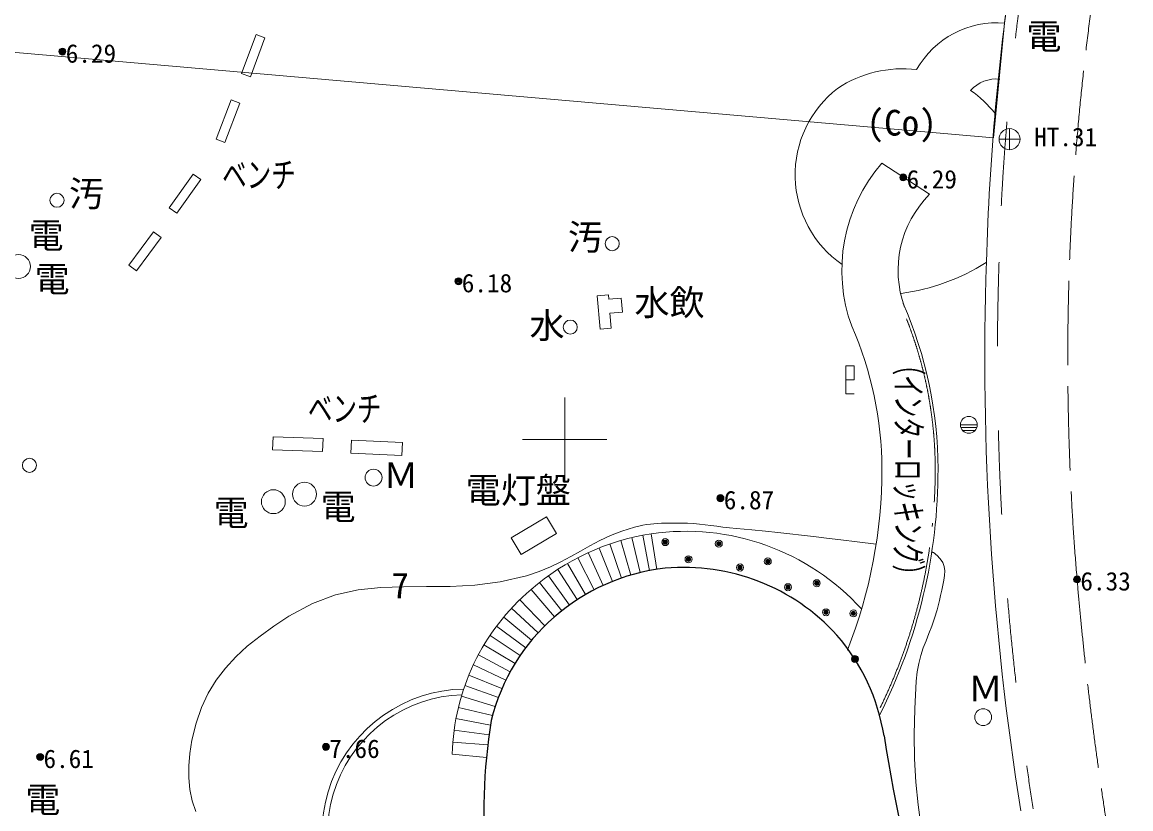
# Model space of a CAD drawing. Units: millimetres, scale not verified. Extents: x -205696 to 203092, y -138500 to 138701.
# Drawn here: x 57460 to 96931, y -54998 to -26974 of the extents above; entities that cross this region are included whole.
import ezdxf
from ezdxf.enums import TextEntityAlignment as Align

# ---------------------------------------------------------------- set-up
doc = ezdxf.new("R2010")
doc.units = ezdxf.units.MM
doc.header["$LTSCALE"] = 500
doc.header["$PDMODE"] = 32
doc.header["$PDSIZE"] = 250
for name, pattern in [('DASHED', [7.5, 6, -1.5]), ('DASHED_SPACED', [12, 6, -6]), ('LONG_DASHED_DOTTED', [15.25, 12, -1.5, 0.25, -1.5])]:
    doc.linetypes.add(name, pattern=pattern)
for name, color, linetype, lineweight in [('0-0_S-SUV', 7, 'Continuous', 13), ('0-1_S-SUV-SRVR', 7, 'Continuous', 13), ('0-4_S-SUV-TTL', 7, 'Continuous', 13), ('0-A', 1, 'Continuous', 15)]:
    doc.layers.add(name, color=color, linetype=linetype, lineweight=lineweight)
doc.styles.add('ＭＳ ゴシック', font='')
doc.styles.get('ＭＳ ゴシック').set_extended_font_data('MS Gothic')

msp = doc.modelspace()

# ---------------------------------------------------------------- linework, layer by layer
at = {"layer": '0-0_S-SUV'}
for p, q in [((65274.7, -28805.4), (65787.7, -27418.4)), ((65584.2, -28919.9), (66097.2, -27532.9)), ((65787.7, -27418.4), (66097.2, -27532.9)), ((65584.2, -28919.9), (65274.7, -28805.4)), ((64363.2, -31138.4), (64902.2, -29738.4)), ((64671.2, -31256.9), (65210.2, -29856.9)), ((64902.2, -29738.4), (65210.2, -29856.9)), ((64671.2, -31256.9), (64363.2, -31138.4)), ((89763.1, -33107), (88061.6, -32002)), ((62697.6, -33584.2), (63553.6, -32385.2)), ((62966.2, -33776), (63822.2, -32577)), ((63822.2, -32577), (63553.6, -32385.2)), ((62697.6, -33584.2), (62966.2, -33776)), ((61261, -35633.5), (62140, -34447.5)), ((61526.1, -35830), (62405.2, -34644)), ((62405.2, -34644), (62140, -34447.5)), ((61526.1, -35830), (61261, -35633.5)), ((87084.5, -39713.1), (87084.5, -39213.1)), ((86784.5, -39713.1), (87084.5, -39713.1)), ((86784.5, -40213.1), (87084.5, -40213.1)), ((76778.7, -40340.6), (76778.7, -43340.6)), ((90862.6, -41318.2), (91462.6, -41318.2)), ((90879.7, -41418.2), (91445.4, -41418.2)), ((91132.5, -41318.2), (91462.6, -41318.2)), ((66377.2, -42205.8), (66393.2, -41746.1)), ((68172.2, -41808.1), (66393.2, -41746.1)), ((68172.2, -41808.1), (68156.2, -42267.8)), ((90939, -41518.2), (91386.2, -41518.2)), ((68156.2, -42267.8), (66377.2, -42205.8)), ((69160, -42324.6), (69182.2, -41865.1)), ((71003.3, -41953.1), (69182.2, -41865.1)), ((70981.1, -42412.6), (71003.3, -41953.1)), ((78278.7, -41840.6), (75278.7, -41840.6)), ((70981.1, -42412.6), (69160, -42324.6)), ((79464.3, -46584.5), (79166.2, -45335.6)), ((79792.8, -46514.2), (79553.4, -45252.5)), ((80052.4, -46469.8), (79859.4, -45200.2)), ((78472.6, -46898.7), (77997.5, -45706.9)), ((78801.9, -46776.7), (78385.4, -45562.7)), ((79133.2, -46671.9), (78776, -45438.9)), ((77830.5, -47192.1), (77241, -46053.6)), ((78148, -47037.5), (77615.1, -45870.9)), ((77225.2, -47544), (76528.3, -46469.4)), ((77522.2, -47361.4), (76877.9, -46253.7)), ((76671.7, -47941.4), (75877.1, -46938.9)), ((76941.2, -47737.9), (76194.1, -46698.5)), ((76417.7, -48152.5), (75578.3, -47188.2)), ((75176.7, -47551.3), (76071.1, -48474.8)), ((74881.1, -47853.4), (75826.4, -48730.3)), ((74352, -48487.2), (75386.1, -49262.5)), ((74606.5, -48165.5), (75598.4, -48992.9)), ((74116.9, -48818.1), (75188.9, -49539)), ((73900.7, -49158.1), (75006.4, -49822.4)), ((73703, -49507), (74837.9, -50112.7)), ((73523.6, -49864.6), (74683.7, -50410.2)), ((73362.5, -50230.9), (74543.1, -50714.8)), ((73219.8, -50606.1), (74416.5, -51026.9)), ((73095.7, -50990.1), (74304.1, -51346.8)), ((72990.5, -51383.2), (74205.3, -51674.8)), ((72905, -51785.7), (74134.6, -52013.8)), ((72839.7, -52197.8), (74083.4, -52361.3)), ((72795.7, -52620.2), (74037.5, -52715.9)), ((73988.8, -53170.6), (72774.3, -53053.3))]:
    msp.add_line(p, q, dxfattribs=at)
for points in [[(77933.4, -36719.1), (78034.4, -37906.1), (78424.8, -37872.9), (78379.8, -37343.1), (78828.6, -37304.9), (78786.4, -36808.2), (78343.5, -36845.8), (78330.5, -36692.8), (77934, -36726.5)], [(74866.3, -45344.2), (76123.3, -44596.2), (76478.8, -45193.6), (75221.8, -45941.6)]]:
    msp.add_lwpolyline(points, close=True, dxfattribs=at)
for points in [[(86784.5, -40213.1), (86784.5, -39213.1), (87084.5, -39213.1)], [(63426.1, -53024.7), (63501.1, -52556.3), (63650.6, -51942), (63845.4, -51384.5), (64084.9, -50877), (64368.4, -50412.5), (64695.2, -49983.9), (65064.8, -49584.3), (65476.3, -49206.7), (65929.1, -48844.1), (66422.6, -48489.6), (66956, -48136.2), (67791.4, -47680.8), (68610, -47380.1), (69418.9, -47202), (70225.3, -47114.4), (71036.6, -47085.3), (71859.8, -47082.7), (72702.2, -47074.4), (73571.1, -47028.3), (74473.6, -46912.5), (75416.9, -46694.8), (75865.8, -46546.7), (76271.1, -46379.8), (76643.7, -46199.1), (76994.6, -46009.7), (77334.8, -45816.5), (77675.4, -45624.4), (78027.2, -45438.4), (78401.4, -45263.6), (78808.9, -45104.8), (79260.7, -44967), (79414.3, -44929), (79557.7, -44898.4), (79693.7, -44874.2), (79824.8, -44855.8), (79953.9, -44842.1), (80083.5, -44832.4), (80216.2, -44825.9), (80354.9, -44821.6)], [(80354.9, -44821.6), (80502.2, -44818.7), (80660.6, -44816.5), (80911.8, -44816.9), (81144.3, -44824.5), (81362.7, -44838.1), (81571.7, -44856.8), (81776, -44879.3), (81980.2, -44904.7), (82188.9, -44931.7), (82406.7, -44959.4), (82638.4, -44986.6), (82888.6, -45012.2), (83436.1, -45064.3), (83922.8, -45112.4), (84367.3, -45158.2), (84788.3, -45203.6), (85204.5, -45250.3), (85634.4, -45300.1), (86096.7, -45354.8), (86610.1, -45416.1), (87193.2, -45485.9), (87864.6, -45566)], [(89845, -45846.3), (89866.8, -45854.1), (89886.6, -45862.8), (89904.8, -45872.4), (89921.8, -45882.8), (89938.1, -45894), (89954, -45906), (89970, -45918.8), (89986.4, -45932.4), (90003.6, -45946.8), (90022.1, -45962), (90147.7, -46087.3), (90232.9, -46223.6), (90283.1, -46369.8), (90304, -46524.8), (90300.8, -46687.6), (90279, -46857), (90244.2, -47031.9), (90201.7, -47211.4), (90157, -47394.3), (90115.5, -47579.4), (90037.3, -47906.7), (89946.3, -48206.2), (89846.8, -48485), (89743.4, -48750.2), (89640.3, -49009), (89542.2, -49268.4), (89453.4, -49535.6), (89378.4, -49817.6), (89321.7, -50121.6), (89287.5, -50454.7), (89238.8, -51439), (89218.8, -52355.7), (89229.8, -53220.4), (89274.2, -54048.8), (89354.3, -54856.7), (89472.6, -55659.6)], [(63640.9, -55095.3), (63517.6, -54707.8), (63434.9, -54309.8), (63392.5, -53898.6), (63389.7, -53471.2), (63426.1, -53024.7)]]:
    msp.add_lwpolyline(points, dxfattribs=at)
for centre, radius in [((58893.1, -28022.9), 125), ((58893.1, -28022.9), 100), ((58893.1, -28022.9), 75), ((58893.1, -28022.9), 50), ((58893.1, -28022.9), 25), ((58893.1, -28022.9), 10), ((88828.6, -32503), 125), ((88828.6, -32503), 100), ((88828.6, -32503), 75), ((88828.6, -32503), 50), ((88828.6, -32503), 25), ((88828.6, -32503), 10), ((58700.1, -33320), 250), ((78468.4, -34864), 250), ((57331.1, -35677), 425), ((72993.3, -36203), 125), ((72993.3, -36203), 100), ((72993.3, -36203), 75), ((72993.3, -36203), 50), ((72993.3, -36203), 25), ((72993.3, -36203), 10), ((76975.4, -37836.1), 250), ((91162.6, -41318.2), 300), ((57719.1, -42761.1), 250), ((69971.2, -43199.1), 300), ((67512.2, -43788.1), 425), ((66403.2, -44056.1), 425), ((82321.4, -43931.2), 125), ((82321.4, -43931.2), 100), ((82321.4, -43931.2), 75), ((82321.4, -43931.2), 50), ((82321.4, -43931.2), 25), ((82321.4, -43931.2), 10), ((80356.1, -45497.8), 75), ((80356.1, -45497.8), 60), ((80356.1, -45497.8), 45), ((80356.1, -45497.8), 30), ((80356.1, -45497.8), 15), ((80356.1, -45497.8), 10), ((82262.9, -45551.3), 75), ((82262.9, -45551.3), 60), ((82262.9, -45551.3), 45), ((82262.9, -45551.3), 30), ((82262.9, -45551.3), 15), ((82262.9, -45551.3), 10), ((81185.7, -46106.6), 75), ((81185.7, -46106.6), 60), ((81185.7, -46106.6), 45), ((81185.7, -46106.6), 30), ((81185.7, -46106.6), 15), ((81185.7, -46106.6), 10), ((84007.4, -46183.6), 75), ((84007.4, -46183.6), 60), ((84007.4, -46183.6), 45), ((84007.4, -46183.6), 30), ((84007.4, -46183.6), 15), ((84007.4, -46183.6), 10), ((83018.9, -46401), 75), ((83018.9, -46401), 60), ((83018.9, -46401), 45), ((83018.9, -46401), 30), ((83018.9, -46401), 15), ((83018.9, -46401), 10), ((85748.6, -46961.3), 75), ((85748.6, -46961.3), 60), ((85748.6, -46961.3), 45), ((85748.6, -46961.3), 30), ((85748.6, -46961.3), 15), ((85748.6, -46961.3), 10), ((95017.6, -46824.3), 125), ((95017.6, -46824.3), 100), ((95017.6, -46824.3), 75), ((95017.6, -46824.3), 50), ((95017.6, -46824.3), 25), ((95017.6, -46824.3), 10), ((84725, -47101.8), 75), ((84725, -47101.8), 60), ((84725, -47101.8), 45), ((84725, -47101.8), 30), ((84725, -47101.8), 15), ((84725, -47101.8), 10), ((86079.8, -47995), 75), ((86079.8, -47995), 60), ((86079.8, -47995), 45), ((86079.8, -47995), 30), ((86079.8, -47995), 15), ((86079.8, -47995), 10), ((87053.3, -48035.2), 75), ((87053.3, -48035.2), 60), ((87053.3, -48035.2), 45), ((87053.3, -48035.2), 30), ((87053.3, -48035.2), 15), ((87053.3, -48035.2), 10), ((87109.5, -49660.3), 125), ((87109.5, -49660.3), 100), ((87109.5, -49660.3), 75), ((87109.5, -49660.3), 50), ((87109.5, -49660.3), 25), ((87109.5, -49660.3), 10), ((91675.5, -51734.3), 300), ((68275.2, -52791.3), 125), ((68275.2, -52791.3), 100), ((68275.2, -52791.3), 75), ((68275.2, -52791.3), 50), ((68275.2, -52791.3), 25), ((68275.2, -52791.3), 10), ((58101, -53150.3), 125), ((58101, -53150.3), 100), ((58101, -53150.3), 75), ((58101, -53150.3), 50), ((58101, -53150.3), 25), ((58101, -53150.3), 10)]:
    msp.add_circle(centre, radius, dxfattribs=at)
for centre, radius, start, end in [((181452.1, -38030.4), 89697.9, 171.32352, 178.3882), ((92154.3, -30262.9), 3265.4, 84.79387, 150.70181), ((88806.4, -32833), 4197.9, 83.15638, 123.46494), ((92154.3, -30262.9), 1265.4, 84.79387, 137.1737), ((88874.1, -32410.9), 3893.9, 127.72475, 235.14136), ((88806.4, -32833), 4197.9, 38.30316, 54.79848), ((92472.5, -35811.8), 5828.4, 139.18262, 199.99886), ((92472.5, -35811.8), 3828.4, 135.04898, 199.99886), ((194084.9, -38929), 102352.4, 178.08292, 189.07305), ((87795, -29252.5), 7443.9, 277.4139, 302.36319), ((75376.7, -42910.1), 14690.8, 0.1168, 23.71928), ((75376.7, -42910.1), 12690.8, 0.1168, 23.71928), ((70640.1, -42914.1), 17427.5, 338.3621, 0.09831), ((70640.1, -42914.1), 19427.5, 333.23507, 0.09831), ((81127.6, -53534.7), 8430.5, 98.65195, 131.16588), ((81086.9, -53567.7), 8457, 42.22422, 98.3457), ((80674.1, -53227.3), 7901.8, 130.15767, 178.73794), ((73277.2, -55872.2), 5142.9, 91.11336, 226.77441), ((73277.2, -55872.2), 4942.9, 91.903, 226.77441)]:
    msp.add_arc(centre, radius, start, end, dxfattribs=at)
at = {"layer": '0-0_S-SUV', "linetype": 'DASHED_SPACED'}
for centre, radius, start, end in [((181452.1, -38030.4), 89247.9, 171.32352, 178.3882), ((194084.9, -38929), 101902.4, 178.08292, 189.07305)]:
    msp.add_arc(centre, radius, start, end, dxfattribs=at)
at = {"layer": '0-0_S-SUV', "linetype": 'DASHED'}
for centre, radius, start, end in [((188092.6, -38963.1), 93406.4, 171.399, 184.82777), ((220154, -36073.5), 125597.4, 184.91036, 192.19448)]:
    msp.add_arc(centre, radius, start, end, dxfattribs=at)
at = {"layer": '0-0_S-SUV', "linetype": 'LONG_DASHED_DOTTED'}
for centre, radius, start, end in [((75376.7, -42910.1), 14590.8, 0.1168, 21.56613), ((70640.1, -42914.1), 19327.5, 333.96952, 0.09831)]:
    msp.add_arc(centre, radius, start, end, dxfattribs=at)
at = {"layer": '0-0_S-SUV', "lineweight": 25}
for centre, radius, start, end in [((81131.3, -53567.5), 7179.2, 96.19679, 166.16946), ((81033.7, -53717.6), 7318.8, 42.10639, 95.30986), ((81017.5, -53549.9), 7219.6, 9.13809, 41.03319), ((94052.7, -55107.9), 20157.3, 170.70255, 200.95994), ((140287.8, -44478), 52741.2, 188.64249, 205.34594)]:
    msp.add_arc(centre, radius, start, end, dxfattribs=at)
at = {"layer": '0-0_S-SUV'}
for p in [(58893.1, -28022.9), (88828.6, -32503), (72993.3, -36203), (82321.4, -43931.2), (80356.1, -45497.8), (82262.9, -45551.3), (81185.7, -46106.6), (84007.4, -46183.6), (83018.9, -46401), (85748.6, -46961.3), (95017.6, -46824.3), (84725, -47101.8), (86079.8, -47995), (87053.3, -48035.2), (87109.5, -49660.3), (68275.2, -52791.3), (58101, -53150.3)]:
    msp.add_point(p, dxfattribs=at)
at = {"layer": '0-1_S-SUV-SRVR'}
msp.add_circle((92613.7, -31141.6), 375, dxfattribs=at)
at = {"layer": '0-4_S-SUV-TTL'}
for p, q in [((92613.7, -30766.6), (92613.7, -31516.6)), ((92988.7, -31141.6), (92238.7, -31141.6))]:
    msp.add_line(p, q, dxfattribs=at)
at = {"layer": '0-A'}
msp.add_line((92038.7, -31091.4), (92433.9, -27009.5), dxfattribs=at)
for points in [[(92433.9, -27009.5), (92978.9, -23065.5), (93669.4, -19772.9), (94267.3, -17314), (94730.5, -15714), (96307.8, -9528.7), (99997.9, 4503.5), (103767.7, 17021.4)], [(37769.3, -26815.8), (37914.1, -26364.1), (92038.7, -31091.4)]]:
    msp.add_lwpolyline(points, dxfattribs=at)

# ---------------------------------------------------------------- texts
at = {"layer": '0-0_S-SUV', "style": 'ＭＳ ゴシック'}
for s, height, p in [('電', 916.4, (93213.6, -28210.8)), ('6.29', 659.8, (59010.8, -28616.6)), ('(Co)', 916.4, (87525.7, -31289.3)), ('6.29', 659.8, (88946.2, -33096.8)), ('汚', 916.4, (59132, -33814)), ('電', 916.4, (57686.9, -35301.6)), ('汚', 916.4, (76892.6, -35361.9)), ('電', 916.4, (57902.5, -36856.4)), ('6.18', 659.8, (73111, -36796.8)), ('水飲', 916.4, (79257.9, -37695.5)), ('水', 916.4, (75523.1, -38508.9)), ('Ｍ', 916.4, (70315.5, -43849.4)), ('電灯盤', 916.4, (73250.4, -44381.3)), ('電', 916.4, (68083.7, -44967.5)), ('6.87', 659.8, (82439.1, -44524.9)), ('電', 916.4, (64273.9, -45184.2)), ('6.33', 659.8, (95135.3, -47418)), ('7', 916.4, (70608.4, -47774.8)), ('Ｍ', 916.4, (91131.1, -51442.7)), ('7.66', 659.8, (68392.8, -53385)), ('6.61', 659.8, (58218.7, -53744)), ('電', 916.4, (57569.7, -55407.1))]:
    msp.add_text(s, height=height, dxfattribs=at).set_placement(p, align=Align.BOTTOM_LEFT)
at = {"layer": '0-0_S-SUV', "style": 'ＭＳ ゴシック', "width": 0.7}
for p in [(64577.2, -33145.6), (67631.2, -41475.9)]:
    msp.add_text('ベンチ', height=916.4, dxfattribs=at).set_placement(p, align=Align.BOTTOM_LEFT)
at = {"layer": '0-0_S-SUV', "style": 'ＭＳ ゴシック', "width": 0.6}
msp.add_text('（インターロッキング）', height=916.4, rotation=269.975, dxfattribs=at).set_placement((88287, -38798.2), align=Align.BOTTOM_LEFT)
at = {"layer": '0-1_S-SUV-SRVR', "style": 'ＭＳ ゴシック'}
msp.add_text('HT.31', height=659.8, dxfattribs=at).set_placement((93488.7, -31591.6), align=Align.BOTTOM_LEFT)

doc.saveas('drawing.dxf')
